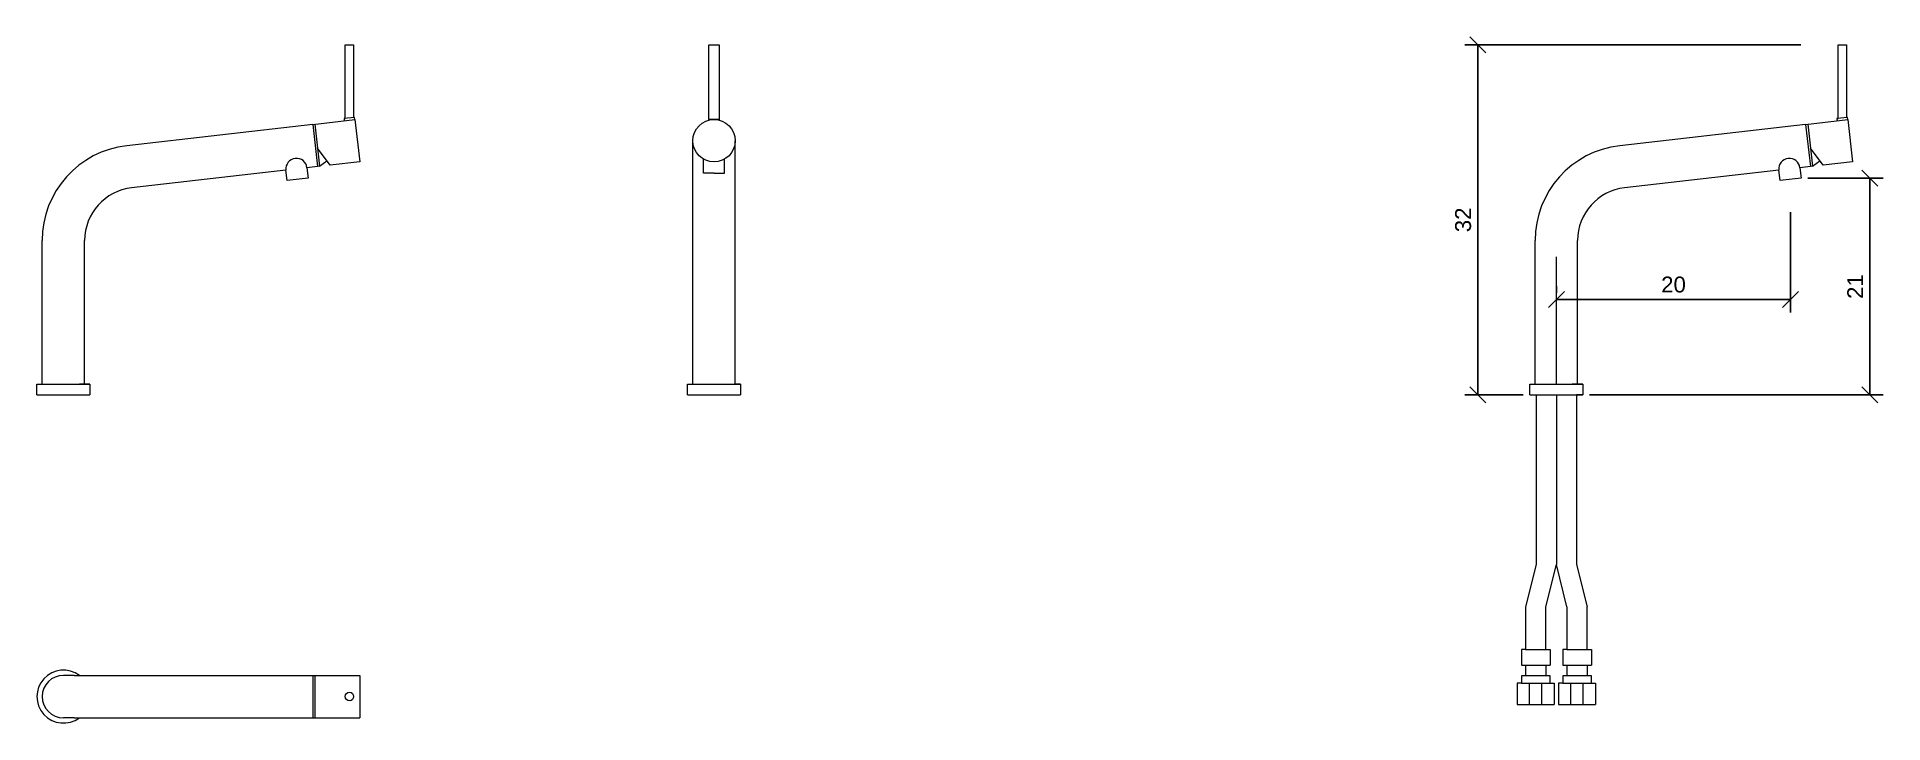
# Model space of a CAD drawing. Header units: millimetres. Extents: x 1980 to 2154, y 1764 to 1828.
import ezdxf

# ---------------------------------------------------------------- set-up
doc = ezdxf.new("R2010")
doc.units = ezdxf.units.MM
doc.linetypes.add('ACAD_ISO02W100', pattern=[15, 12, -3])
for name, color, linetype, lineweight in [('L_ACQUA', 160, 'ACAD_ISO02W100', 20), ('L_OGGETTI', 7, 'Continuous', 20), ('L_PIANTA PROSP', 7, 'Continuous', 20), ('L_QUOTE', 7, 'Continuous', 0)]:
    doc.layers.add(name, color=color, linetype=linetype, lineweight=lineweight)
doc.styles.get("Standard").update_dxf_attribs({"font": 'arial.ttf'})
doc.dimstyles.new('ISO-25', dxfattribs={"dimtxt": 2.5, "dimasz": 2.5, "dimexe": 1.25, "dimexo": 0.625, "dimtad": 1, "dimtxsty": 'Standard', "dimcen": 2.5, "dimadec": 0, "dimazin": 0, "dimtfac": 1, "dimtmove": 0, "dimatfit": 3, "dimfxl": 1, "dimarcsym": 0})

# ---------------------------------------------------------------- blocks, each defined once
blk = doc.blocks.new('_Oblique')
at = {"color": 0, "linetype": 'ByBlock', "lineweight": -2}
blk.add_line((-0.5, -0.5), (0.5, 0.5), dxfattribs=at)
blk = doc.blocks.new('*D6')
at = {"layer": 'Defpoints', "color": 0, "transparency": 16777216}
for p in [(2146.35, 1815.09), (2152.83, 1815.09), (2125.78, 1794.67)]:
    blk.add_point(p, dxfattribs=at)
at = {"layer": 'L_QUOTE', "color": 0, "lineweight": -2, "transparency": 16777216}
for p, q in [((2146.98, 1815.09), (2154.08, 1815.09)), ((2152.83, 1794.67), (2152.83, 1815.09)), ((2126.4, 1794.67), (2154.08, 1794.67))]:
    blk.add_line(p, q, dxfattribs=at)
at = {"layer": 'L_QUOTE', "color": 0, "lineweight": -2, "transparency": 16777216, "xscale": 1.5, "yscale": 1.5, "zscale": 1.5}
for p, rotation in [((2152.83, 1815.09), 90), ((2152.83, 1794.67), 270)]:
    blk.add_blockref('_Oblique', p, dxfattribs=dict(at, rotation=rotation))
at = {"layer": 'L_QUOTE', "color": 0, "transparency": 16777216, "insert": (2151.45, 1804.88), "char_height": 1.5, "attachment_point": 5, "rotation": 90}
blk.add_mtext('21', dxfattribs=at)
blk = doc.blocks.new('*D7')
at = {"layer": 'Defpoints', "color": 0, "transparency": 16777216}
for p in [(2145.36, 1812.51), (2123.28, 1803.67), (2145.36, 1803.67)]:
    blk.add_point(p, dxfattribs=at)
at = {"layer": 'L_QUOTE', "color": 0, "lineweight": -2, "transparency": 16777216}
for p, q in [((2145.36, 1811.89), (2145.36, 1802.42)), ((2123.28, 1804.3), (2123.28, 1804.92)), ((2123.28, 1803.67), (2145.36, 1803.67))]:
    blk.add_line(p, q, dxfattribs=at)
at = {"layer": 'L_QUOTE', "color": 0, "lineweight": -2, "transparency": 16777216, "xscale": 1.5, "yscale": 1.5, "zscale": 1.5, "rotation": 180}
blk.add_blockref('_Oblique', (2123.28, 1803.67), dxfattribs=at)
at = {"layer": 'L_QUOTE', "color": 0, "lineweight": -2, "transparency": 16777216, "xscale": 1.5, "yscale": 1.5, "zscale": 1.5}
blk.add_blockref('_Oblique', (2145.36, 1803.67), dxfattribs=at)
at = {"layer": 'L_QUOTE', "color": 0, "transparency": 16777216, "insert": (2134.32, 1805.06), "char_height": 1.5, "attachment_point": 5}
blk.add_mtext('20', dxfattribs=at)
blk = doc.blocks.new('*D8')
at = {"layer": 'Defpoints', "color": 0, "transparency": 16777216}
for p in [(2115.88, 1827.67), (2146.94, 1827.67), (2120.78, 1794.67)]:
    blk.add_point(p, dxfattribs=at)
at = {"layer": 'L_QUOTE', "color": 0, "lineweight": -2, "transparency": 16777216}
for p, q in [((2146.31, 1827.67), (2114.63, 1827.67)), ((2115.88, 1794.67), (2115.88, 1827.67)), ((2120.15, 1794.67), (2114.63, 1794.67))]:
    blk.add_line(p, q, dxfattribs=at)
at = {"layer": 'L_QUOTE', "color": 0, "lineweight": -2, "transparency": 16777216, "xscale": 1.5, "yscale": 1.5, "zscale": 1.5}
for p, rotation in [((2115.88, 1827.67), 90), ((2115.88, 1794.67), 270)]:
    blk.add_blockref('_Oblique', p, dxfattribs=dict(at, rotation=rotation))
at = {"layer": 'L_QUOTE', "color": 0, "transparency": 16777216, "insert": (2114.49, 1811.17), "char_height": 1.5, "attachment_point": 5, "rotation": 90}
blk.add_mtext('32', dxfattribs=at)

msp = doc.modelspace()

# ---------------------------------------------------------------- linework, layer by layer
at = {"layer": 'L_ACQUA'}
msp.add_line((2123.276, 1795.67), (2123.276, 1809.865), dxfattribs=at)
at = {"layer": 'L_OGGETTI'}
for p, q in [((2149.833, 1820.727), (2149.833, 1827.67)), ((2149.833, 1827.67), (2150.633, 1827.67)), ((2150.633, 1827.67), (2150.633, 1820.819)), ((2150.727, 1820.83), (2149.733, 1820.716)), ((2149.733, 1820.716), (2149.833, 1820.727)), ((2149.733, 1820.716), (2149.756, 1820.517)), ((2150.75, 1820.631), (2150.727, 1820.83)), ((2146.776, 1820.175), (2129.25, 1818.165)), ((2146.776, 1820.175), (2150.75, 1820.631)), ((2146.776, 1820.175), (2146.974, 1820.198)), ((2146.776, 1820.175), (2147.232, 1816.202)), ((2146.974, 1820.198), (2147.43, 1816.224)), ((2150.75, 1820.631), (2151.205, 1816.657)), ((2148.424, 1816.338), (2147.234, 1817.937)), ((2144.251, 1815.86), (2129.706, 1814.191)), ((2144.365, 1814.866), (2144.251, 1815.86)), ((2147.232, 1816.202), (2146.238, 1816.088)), ((2147.232, 1816.202), (2146.238, 1816.088)), ((2146.238, 1816.088), (2146.352, 1815.094)), ((2147.43, 1816.224), (2147.232, 1816.202)), ((2147.43, 1816.224), (2148.124, 1816.741)), ((2151.205, 1816.657), (2148.424, 1816.338)), ((2146.352, 1815.094), (2144.365, 1814.866)), ((2121.276, 1795.67), (2121.276, 1809.224)), ((2125.276, 1795.67), (2125.276, 1809.224)), ((2120.776, 1794.67), (2120.776, 1795.67)), ((2120.776, 1795.67), (2125.776, 1795.67)), ((2120.776, 1795.67), (2121.776, 1795.67)), ((2120.776, 1795.67), (2121.276, 1795.67)), ((2120.776, 1794.67), (2125.776, 1794.67)), ((2120.776, 1794.67), (2121.376, 1794.67)), ((2121.376, 1794.67), (2121.376, 1778.67)), ((2123.276, 1794.67), (2123.276, 1778.67)), ((2125.776, 1795.67), (2124.776, 1795.67)), ((2125.776, 1794.67), (2125.176, 1794.67)), ((2125.176, 1794.67), (2125.176, 1778.67)), ((2125.776, 1795.67), (2125.276, 1795.67)), ((2125.776, 1795.67), (2125.776, 1794.67)), ((2121.376, 1778.67), (2120.376, 1774.67)), ((2122.276, 1774.67), (2123.276, 1778.67)), ((2124.276, 1774.67), (2123.276, 1778.67)), ((2125.176, 1778.67), (2126.176, 1774.67)), ((2120.376, 1774.67), (2120.376, 1770.67)), ((2122.276, 1770.67), (2122.276, 1774.67)), ((2124.276, 1774.67), (2124.276, 1770.67)), ((2126.176, 1770.67), (2126.176, 1774.67)), ((2120.376, 1770.67), (2119.976, 1770.67)), ((2119.976, 1770.67), (2119.976, 1769.17)), ((2120.376, 1770.67), (2122.276, 1770.67)), ((2122.276, 1770.67), (2122.676, 1770.67)), ((2122.676, 1770.67), (2122.676, 1769.17)), ((2124.276, 1770.67), (2123.876, 1770.67)), ((2123.876, 1770.67), (2123.876, 1769.17)), ((2124.276, 1770.67), (2126.176, 1770.67)), ((2126.176, 1770.67), (2126.576, 1770.67)), ((2126.576, 1770.67), (2126.576, 1769.17)), ((2119.976, 1769.17), (2122.676, 1769.17)), ((2120.376, 1769.17), (2120.376, 1768.17)), ((2122.276, 1769.17), (2122.276, 1768.17)), ((2123.876, 1769.17), (2126.576, 1769.17)), ((2124.276, 1769.17), (2124.276, 1768.17)), ((2126.176, 1769.17), (2126.176, 1768.17)), ((2119.976, 1767.47), (2119.576, 1767.47)), ((2119.576, 1767.47), (2119.576, 1765.47)), ((2120.376, 1768.17), (2119.976, 1768.17)), ((2119.976, 1768.17), (2119.976, 1767.47)), ((2119.976, 1767.47), (2122.676, 1767.47)), ((2122.276, 1768.17), (2120.376, 1768.17)), ((2120.736, 1765.47), (2120.736, 1767.47)), ((2121.916, 1765.47), (2121.916, 1767.47)), ((2122.676, 1768.17), (2122.276, 1768.17)), ((2122.676, 1767.47), (2122.676, 1768.17)), ((2122.676, 1767.47), (2123.076, 1767.47)), ((2123.076, 1767.47), (2123.076, 1765.47)), ((2123.876, 1767.47), (2123.476, 1767.47)), ((2123.476, 1767.47), (2123.476, 1765.47)), ((2124.276, 1768.17), (2123.876, 1768.17)), ((2123.876, 1768.17), (2123.876, 1767.47)), ((2123.876, 1767.47), (2126.576, 1767.47)), ((2126.176, 1768.17), (2124.276, 1768.17)), ((2124.636, 1765.47), (2124.636, 1767.47)), ((2125.816, 1765.47), (2125.816, 1767.47)), ((2126.576, 1768.17), (2126.176, 1768.17)), ((2126.576, 1767.47), (2126.576, 1768.17)), ((2126.576, 1767.47), (2126.576, 1767.47)), ((2126.576, 1767.47), (2126.976, 1767.47)), ((2126.976, 1767.47), (2126.976, 1765.47)), ((2119.576, 1765.47), (2123.076, 1765.47)), ((2123.476, 1765.47), (2126.976, 1765.47))]:
    msp.add_line(p, q, dxfattribs=at)
for centre, radius, start, end in [((2130.276, 1809.224), 9, 96.5444, 180), ((2145.245, 1815.974), 1, 6.5444, 186.5444), ((2130.276, 1809.224), 5, 96.5444, 180)]:
    msp.add_arc(centre, radius, start, end, dxfattribs=at)
at = {"layer": 'L_PIANTA PROSP'}
for p, q in [((2009.075, 1820.727), (2009.075, 1827.67)), ((2009.075, 1827.67), (2009.875, 1827.67)), ((2009.875, 1827.67), (2009.875, 1820.819)), ((2043.357, 1820.631), (2043.357, 1827.67)), ((2043.357, 1827.67), (2044.357, 1827.67)), ((2044.357, 1827.67), (2044.357, 1820.631)), ((2009.969, 1820.83), (2008.976, 1820.716)), ((2008.976, 1820.716), (2009.075, 1820.727)), ((2008.976, 1820.716), (2008.999, 1820.517)), ((2009.992, 1820.631), (2009.969, 1820.83)), ((2006.018, 1820.175), (1988.492, 1818.165)), ((2006.018, 1820.175), (2009.992, 1820.631)), ((2006.018, 1820.175), (2006.217, 1820.198)), ((2006.018, 1820.175), (2006.474, 1816.202)), ((2006.217, 1820.198), (2006.673, 1816.224)), ((2009.992, 1820.631), (2010.448, 1816.657)), ((2043.857, 1820.631), (2043.357, 1820.631)), ((2043.357, 1820.631), (2043.372, 1820.572)), ((2044.357, 1820.631), (2043.857, 1820.631)), ((2044.357, 1820.631), (2044.342, 1820.572)), ((2007.666, 1816.338), (2006.476, 1817.937)), ((2041.857, 1815.108), (2041.857, 1818.631)), ((2045.857, 1815.108), (2045.857, 1818.631)), ((2003.493, 1815.86), (1988.948, 1814.191)), ((2003.607, 1814.866), (2003.493, 1815.86)), ((2006.474, 1816.202), (2005.48, 1816.088)), ((2006.474, 1816.202), (2005.48, 1816.088)), ((2005.48, 1816.088), (2005.594, 1815.094)), ((2006.673, 1816.224), (2006.474, 1816.202)), ((2006.673, 1816.224), (2007.367, 1816.741)), ((2010.448, 1816.657), (2007.666, 1816.338)), ((2042.857, 1816.842), (2042.857, 1816.899)), ((2042.857, 1815.574), (2042.857, 1816.842)), ((2043.857, 1815.574), (2042.857, 1815.574)), ((2043.857, 1815.574), (2044.857, 1815.574)), ((2044.857, 1816.842), (2044.857, 1816.899)), ((2044.857, 1815.574), (2044.857, 1816.842)), ((2005.594, 1815.094), (2003.607, 1814.866)), ((2041.857, 1795.67), (2041.857, 1815.108)), ((2045.857, 1795.67), (2045.857, 1815.108)), ((1980.518, 1795.67), (1980.518, 1809.224)), ((1984.518, 1795.67), (1984.518, 1809.224)), ((1980.018, 1794.67), (1980.018, 1795.67)), ((1980.018, 1795.67), (1985.018, 1795.67)), ((1980.018, 1795.67), (1981.018, 1795.67)), ((1980.018, 1795.67), (1980.518, 1795.67)), ((1980.018, 1794.67), (1985.018, 1794.67)), ((1985.018, 1795.67), (1984.018, 1795.67)), ((1985.018, 1795.67), (1984.518, 1795.67)), ((1985.018, 1795.67), (1985.018, 1794.67)), ((2041.357, 1794.67), (2041.357, 1795.67)), ((2041.357, 1795.67), (2046.357, 1795.67)), ((2041.357, 1795.67), (2041.857, 1795.67)), ((2041.357, 1794.67), (2046.357, 1794.67)), ((2046.357, 1795.67), (2045.857, 1795.67)), ((2046.357, 1795.67), (2046.357, 1794.67)), ((1983.518, 1768.219), (1982.518, 1768.219)), ((1983.518, 1768.219), (2010.448, 1768.219)), ((2006.018, 1768.219), (2006.018, 1764.219)), ((2006.217, 1768.219), (2006.217, 1764.219)), ((2010.448, 1768.219), (2010.448, 1764.219)), ((1983.518, 1764.219), (1982.518, 1764.219)), ((1983.518, 1764.219), (2010.448, 1764.219))]:
    msp.add_line(p, q, dxfattribs=at)
for centre, radius in [((2043.857, 1818.631), 2), ((2009.475, 1766.219), 0.4)]:
    msp.add_circle(centre, radius, dxfattribs=at)
for centre, radius, start, end in [((1989.518, 1809.224), 9, 96.5444, 180), ((2004.487, 1815.974), 1, 6.5444, 186.5444), ((1989.518, 1809.224), 5, 96.5444, 180), ((1982.518, 1766.219), 2.5, 53.1301, 306.8699), ((1982.518, 1766.219), 2, 90, 270)]:
    msp.add_arc(centre, radius, start, end, dxfattribs=at)

# ---------------------------------------------------------------- dimensions: what is measured, and where the dimension line sits
at = {"layer": 'L_QUOTE'}
for base, p1, p2, text, picture, middle in [((2115.879, 1827.67), (2120.776, 1794.67), (2146.939, 1827.67), '32', '*D8', (2114.488, 1811.17)), ((2152.828, 1815.094), (2125.776, 1794.67), (2146.352, 1815.094), '21', '*D6', (2151.45, 1804.882))]:
    dim = msp.add_linear_dim(base=base, p1=p1, p2=p2, angle=90, text=text, dimstyle='ISO-25', override={"dimtxt": 1.5, "dimasz": 1.5, "dimblk1": 'Oblique', "dimblk2": 'Oblique', "dimsah": 1}, dxfattribs=at)
    dim.commit()
    dim.dimension.update_dxf_attribs({"geometry": picture, "text_midpoint": middle})
dim = msp.add_linear_dim(base=(2145.359, 1803.672), p1=(2123.276, 1803.672), p2=(2145.359, 1812.512), text='20', dimstyle='ISO-25', override={"dimtxt": 1.5, "dimasz": 1.5, "dimblk1": 'Oblique', "dimblk2": 'Oblique', "dimsah": 1}, dxfattribs=at)
dim.commit()
dim.dimension.update_dxf_attribs({"geometry": '*D7', "text_midpoint": (2134.317, 1805.063)})

doc.saveas('drawing.dxf')
